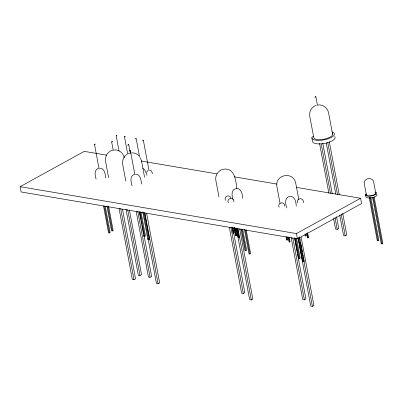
<?xml version="1.0" encoding="UTF-8"?>
<svg xmlns="http://www.w3.org/2000/svg" width="403" height="403" viewBox="0 0 403 403"><rect width="100%" height="100%" fill="white"/><g stroke="black" fill="none" stroke-linecap="round" stroke-linejoin="round"><path stroke-width="0.6" d="M365.838 196.281L365.738 196.755A5.743 2 -10.6 0 0 372.332 197.601A5.743 2 -10.6 0 0 376.79 194.271M334.646 136.486A11.48 4.005 -10.6 0 1 325.73 143.151A11.48 4.005 -10.6 0 1 312.537 141.458L311.877 137.932L312.093 137.055L313.66 136.194M366.559 193.979L365.516 194.553L365.405 194.992A5.743 2 -10.6 0 0 372.725 195.656A5.743 2 -10.6 0 0 375.848 192.125M127.162 154.142C123.807 156.147 122.064 160.208 122.628 164.031L125.847 181.239M148.017 170.534C146.354 171.487 146.455 173.678 146.984 175.265M99.017 168.479L94.529 144.506L95.425 144.007M296.15 187.33L360.584 198.266L361.572 203.555L297.454 238.868L21.137 191.964L20.15 186.675L84.267 151.362L106.573 155.15M119.036 151.024L116.165 135.7L116.81 135.348M113.283 150.641L111.631 141.826L112.659 141.262M127.67 153.87L124.456 136.708L125.101 136.35M135.544 139.05L136.184 138.697L139.629 157.089M127.721 145.297L128.748 144.732L130.396 153.548M142.722 140.667L143.362 140.315L148.989 170.358M129.469 151.08L130.365 150.586L134.854 174.564M314.829 97.355L315.851 96.791L317.504 105.606M106.921 206.054L111.555 230.803L112.382 230.944L113.152 230.521L108.644 206.492M103.49 205.878L108.538 232.853L109.369 232.994L110.14 232.566L105.203 206.21M139.277 211.635L143.881 236.289L144.647 235.866M143.881 236.289L144.707 236.43L145.478 236.007L140.959 211.877M142.722 211.948L147.881 239.528L148.652 239.105M147.881 239.528L148.712 239.669L149.483 239.246L144.551 212.89M125.963 209.081L138.355 275.289L140.012 275.566L141.554 274.72L129.413 210.023M119.051 208.437L132.325 279.385L133.982 279.667L135.524 278.821L122.477 209.102M136.254 211.666L148.45 277.002L150.107 277.284L151.649 276.433L143.891 234.979M231.972 227.574L232.999 233.095L233.962 232.924L232.924 227.383M232.999 233.095L233.962 232.924M234.032 227.715L235.402 235.04L235.866 234.783M234.339 227.589L235.831 235.569L236.324 235.649L236.788 235.397L235.402 228.007M236.516 228.355L238.233 237.513L239.191 237.342L237.478 228.184M238.233 237.513L239.191 237.342M148.032 238.445L156.46 283.48L158.117 283.762L159.659 282.916L146.611 213.202M240.974 229.035L244.999 250.611L245.83 250.752L246.601 250.323L242.661 229.287M244.414 229.327L249.004 253.85L249.835 253.991L250.606 253.568L246.127 229.66M20.15 186.675L296.462 233.579L360.584 198.266M286.075 236.899L286.649 239.966L287.606 239.8L287.032 236.717M286.649 239.966L287.606 239.8M288.135 237.029L289.052 241.911L290.009 241.745L289.208 237.468M289.052 241.911L290.009 241.745M304.97 234.647L305.197 235.876L306.159 235.705L305.812 233.856M305.197 235.876L306.159 235.705M306.799 233.549L307.6 237.82L308.562 237.649L307.645 232.768M307.6 237.82L308.562 237.649M333.603 218.577L335.558 229.055L337.215 229.337L338.757 228.491L336.555 216.733M294.82 238.092L298.618 258.434L299.444 258.575L300.215 258.152L296.507 238.349M339.754 215.177L343.568 235.538L345.225 235.82L346.761 234.969L342.721 213.378M229.332 227.272L241.644 293.218L243.301 293.5L244.838 292.654L233.493 232.017M298.144 237.765L302.623 261.673L303.388 261.25M302.623 261.673L303.449 261.814L304.22 261.391L299.63 236.873M236.259 228.133L249.648 299.701L251.311 299.983L252.847 299.132L239.684 228.803M369.193 197.41L377.248 240.556L378.074 240.697L378.845 240.269L370.856 197.576M372.533 197.208L381.253 243.795L382.079 243.936L382.85 243.513L374.13 196.921M291.107 237.317L302.729 299.565L304.386 299.847L305.927 299.001L294.462 237.745M298.039 238.183L310.738 306.048L312.396 306.33L313.932 305.479L301.117 236.999M128.114 153.704L129.736 153.13M98.397 168.368C93.818 169.739 95.017 175.763 96.141 179.098M316.264 105.374C311.746 106.614 309.005 111.571 309.736 116.089L313.761 137.594A9.566 3.335 -10.6 0 0 324.758 139.01A9.566 3.335 -10.6 0 0 332.183 133.458M134.229 174.449C129.403 175.935 131.035 182.327 132.083 185.778M112.618 150.223C107.838 151.286 104.72 156.364 105.515 161.124L108.619 177.718M318.103 104.961C322.979 104.276 327.669 107.989 328.571 112.749L332.596 134.259M113.883 150.002C118.754 149.317 123.449 153.029 124.351 157.79M131.595 152.888C134.37 152.611 137.065 153.911 139.02 155.815M99.617 168.152C104.654 167.839 105.379 174.464 105.672 178.03M135.448 174.232C140.491 173.925 141.216 180.544 141.503 184.111M149.715 170.157L151.573 171.038L152.525 173.673M315.161 96.67L315.851 96.791M124.456 136.708L125.288 136.844M135.358 138.556L136.184 138.697M116.165 135.7L116.855 135.816M142.672 140.199L143.362 140.315M111.631 141.826L112.321 141.947M128.058 144.617L128.748 144.732M94.529 144.506L94.947 144.576M129.952 150.515L130.365 150.586M141.267 161.039L216.849 173.869M234.198 176.811L276.947 184.07M235.402 235.04L235.901 235.125L235.327 232.073M236.289 235.312L236.788 235.397M142.838 168.565C144.722 168.887 145.367 170.983 145.458 172.64M140.32 157.694L141.463 160.696L144.571 177.29M230.904 198.205C230.053 193.757 223.333 196.437 225.473 200.377M375.767 193.158L373.752 182.403C372.891 176.242 363.038 178.02 364.337 184.07L366.347 194.825M373.364 197.349L382.079 243.936M369.969 197.379L378.074 240.697M365.516 194.553L365.733 195.707M329.327 141.811L339.255 194.871M327.79 142.657L337.487 194.483M341.185 214.225L345.225 235.82M326.249 142.994L335.83 194.201M322.773 143.1L332.268 193.838M321.236 143.952L330.5 193.45M335.014 217.58L337.215 229.337M319.564 143.382L328.883 193.309M303.434 202.744C304.099 197.037 295.636 197.621 297.671 203.157M307.187 233.02L308.099 237.901M305.348 234.113L305.696 235.962M298.85 199.853L295.742 183.259C293.596 170.897 274.685 174.343 276.906 186.599L280.009 203.188M296.24 206.255C296.23 202.462 294.835 195.5 289.571 196.427C284.311 197.399 285.425 204.361 286.825 207.923M299.58 237.846L299.812 239.08M300.386 242.168L300.618 243.402M300.85 244.631L301.424 247.719M301.656 248.953L302.235 252.036M302.467 253.27L303.041 256.353M303.273 257.588L312.396 306.33M298.86 237.296L303.449 261.814M296.462 233.579L297.454 238.868M295.626 238.153L299.444 258.575M292.805 237.971L304.386 299.847M284.77 206.25C285.223 200.901 276.816 202.361 279.123 207.248M288.634 237.115L289.545 241.996M286.568 236.974L287.148 240.052M242.626 198.432C242.616 194.634 241.221 187.677 235.957 188.604C230.969 189.486 231.639 196.029 233.095 199.5M245.362 230.083L249.835 253.991M236.843 188.589C235.972 180.68 234.667 167.477 223.554 169.205C218.491 170.001 214.955 175.245 215.822 180.252L218.925 196.84M241.775 229.095L245.83 250.752M233.952 201.848C234.405 196.498 225.997 197.959 228.299 202.85M237.916 228.415L251.311 299.983M237.014 228.441L238.727 237.594M235.105 228.153L235.332 229.378M234.828 227.645L236.324 235.649M234.531 227.801L235.1 230.848M232.682 227.685L232.914 228.924M232.46 227.635L233.498 233.181M230.909 227.292L243.301 293.5M144.838 212.814L158.117 283.762M143.664 212.698L148.712 239.669M140.078 211.681L144.707 236.43M139.836 213.323L140.415 216.416M140.647 217.655L140.879 218.889M141.458 221.982L141.69 223.222M142.269 226.315L142.848 229.408M143.08 230.647L143.659 233.74M137.72 211.076L150.107 277.284M127.691 209.615L140.012 275.566M120.709 208.719L133.982 279.667M107.777 206.291L112.382 230.944M104.322 206.019L109.369 232.994M331.891 131.912A11.48 4.005 -10.6 0 1 327.211 139.065A11.48 4.005 -10.6 0 1 311.877 137.932M375.561 192.755A4.786 1.667 -10.6 0 1 371.234 195.651A4.786 1.667 -10.6 0 1 366.463 194.367"/></g></svg>
